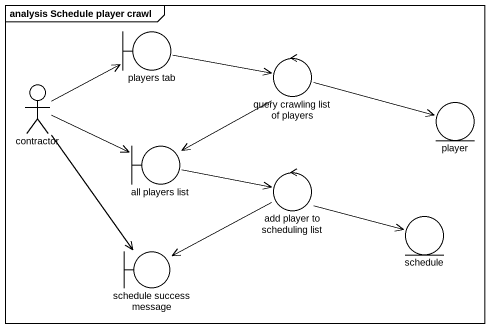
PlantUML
@startuml
mainframe analysis Schedule player crawl
boundary "players tab" as players_tab
control "query crawling list of players" as query_crawling_list_of
actor contractor
entity player
boundary "all players list" as all_players_list
control "add player to scheduling list" as add_player_to_scheduling
entity schedule
boundary "schedule success message" as schedule_success_message
players_tab -right-> query_crawling_list_of
query_crawling_list_of -right-> player
query_crawling_list_of --> all_players_list
contractor -right-> players_tab
contractor -right-> all_players_list
contractor --> schedule_success_message
all_players_list -right-> add_player_to_scheduling
add_player_to_scheduling -right-> schedule
add_player_to_scheduling -left-> schedule_success_message
@enduml
